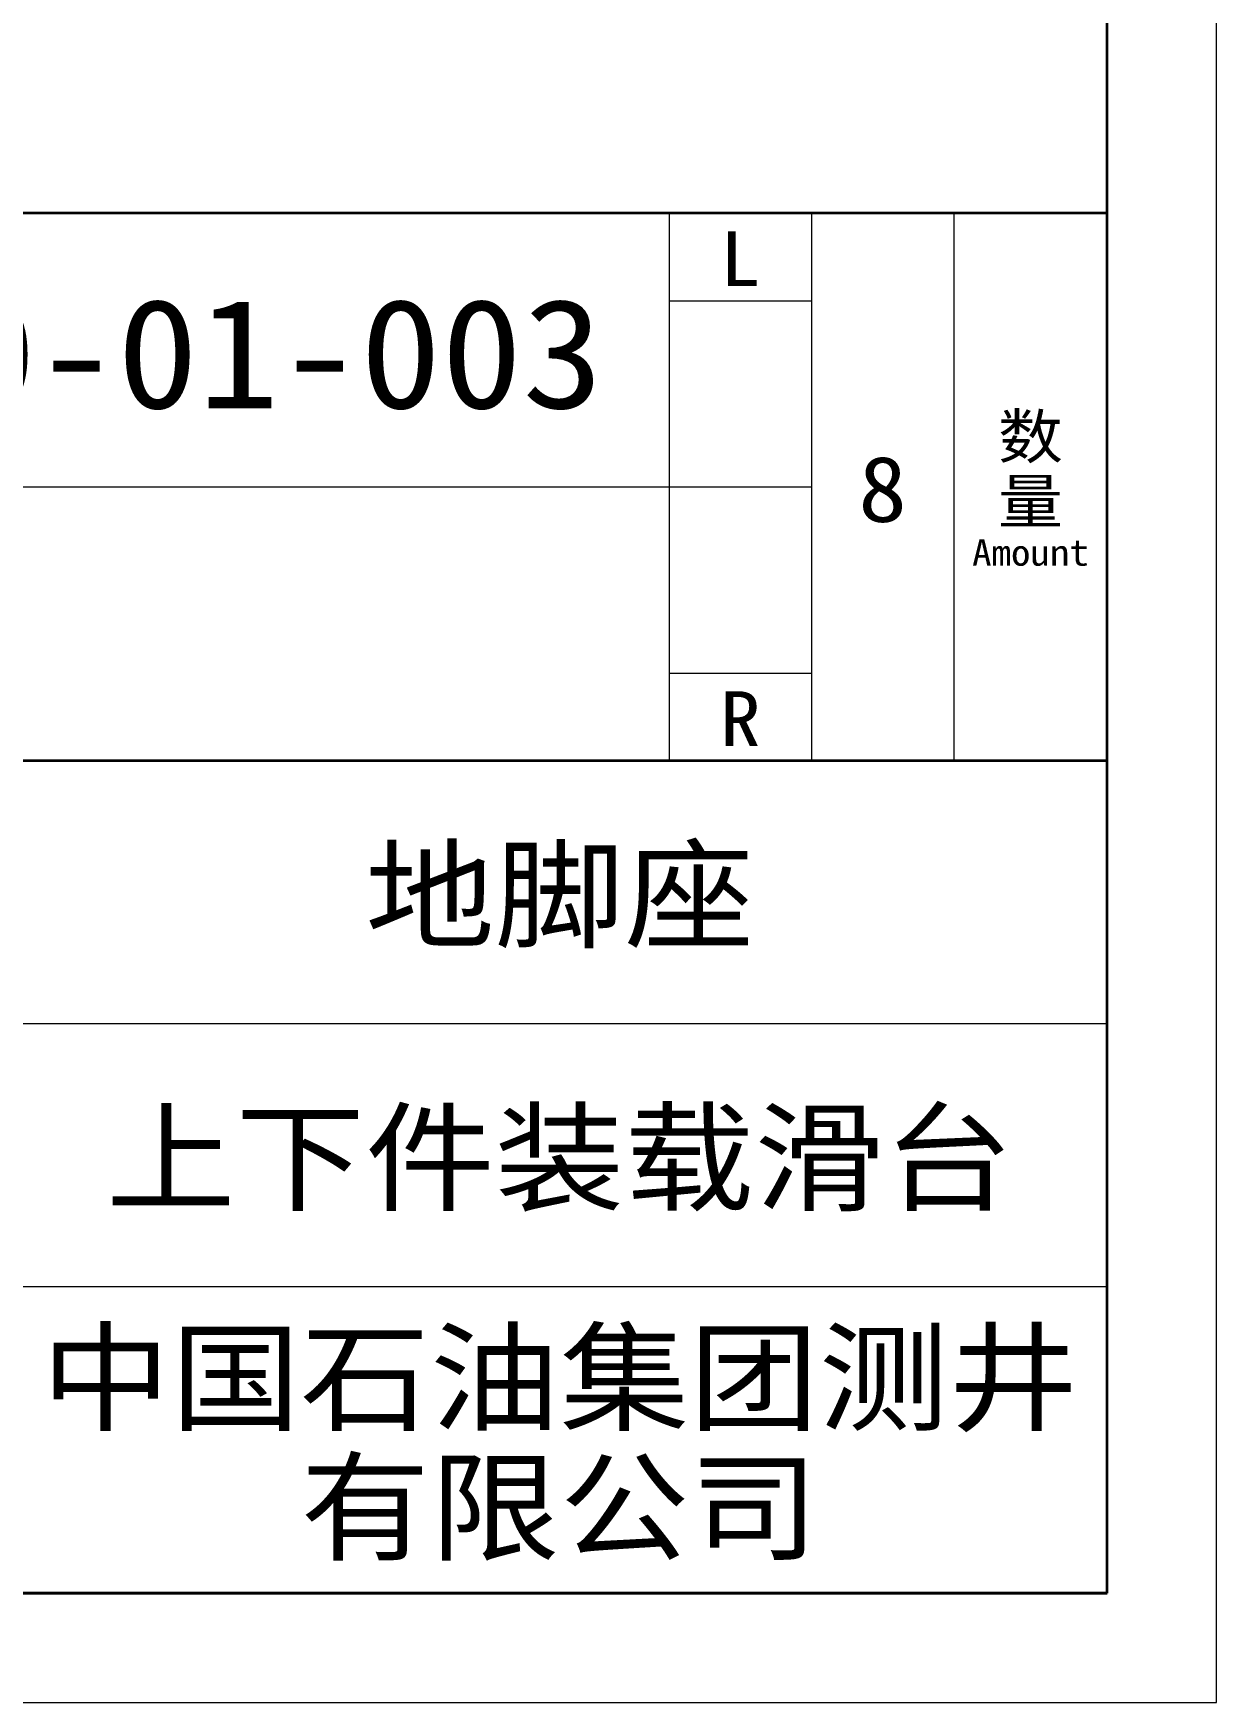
# Model space of a CAD drawing. Extents: x -157 to 67731, y -20850 to 580.
# Drawn here: x 156 to 210, y 0 to 76.2 of the extents above; entities that cross this region are included whole.
import ezdxf
from ezdxf.enums import TextEntityAlignment as Align

# ---------------------------------------------------------------- set-up
doc = ezdxf.new("R2010")
doc.units = 0
doc.layers.get('0').update_dxf_attribs({"lineweight": 13})
doc.layers.add('7', color=7, linetype='Continuous', lineweight=13)
doc.layers.add('__5', color=7, linetype='Continuous', lineweight=13)
doc.styles.get("Standard").update_dxf_attribs({"font": ''})
doc.styles.get('Standard').set_extended_font_data('SimSun')

msp = doc.modelspace()

# ---------------------------------------------------------------- linework, layer by layer
at = {"color": 5, "lineweight": 13}
for p, q in [((210, 0), (210, 297)), ((0, 0), (210, 0))]:
    msp.add_line(p, q, dxfattribs=at)
at = {"color": 7, "lineweight": 35}
for p, q in [((205, 5), (205, 292)), ((205, 68), (25, 68)), ((205, 5), (205, 68)), ((205, 43), (105, 43)), ((25, 5), (205, 5)), ((205, 5), (25, 5))]:
    msp.add_line(p, q, dxfattribs=at)
at = {"color": 7, "lineweight": 13}
for p, q in [((185, 68), (185, 43)), ((191.5, 68), (191.5, 43)), ((198, 68), (198, 43)), ((105, 55.5), (191.5, 55.5)), ((155, 31), (205, 31)), ((25, 19), (205, 19))]:
    msp.add_line(p, q, dxfattribs=at)
at = {"color": 7, "lineweight": 13, "ltscale": 0.1625}
for p, q in [((185, 64), (191.5, 64)), ((185, 47), (191.5, 47))]:
    msp.add_line(p, q, dxfattribs=at)
at = {"color": 7, "lineweight": 5}
msp.add_point((205, 68), dxfattribs=at)

# ---------------------------------------------------------------- texts
at = {"color": 7, "lineweight": 13}
for s, height, p, p2 in [('L', 2.5, (187.3251, 64.6705), (189.1749, 64.6705)), ('数', 2, (200.0202, 56.804), (202.9798, 56.804)), ('量', 2, (200.0202, 53.8445), (202.9798, 53.8445)), ('Amount', 1.2, (198.8364, 51.9023), (204.1636, 51.9023)), ('R', 2.5, (187.3251, 43.6705), (189.1749, 43.6705))]:
    msp.add_text(s, height=height, dxfattribs=at).set_placement(p, p2, align=Align.FIT)
at = {"color": 150, "lineweight": 13}
for s, p, p2 in [('上下件装载滑台', (159.2832, 22.8728), (200.7168, 22.8728)), ('中国石油集团测井', (156.3237, 12.8324), (203.6763, 12.8324)), ('有限公司', (168.1618, 6.9133), (191.8382, 6.9133))]:
    msp.add_text(s, height=4, dxfattribs=at).set_placement(p, p2, align=Align.FIT)
at = {"layer": '7', "color": 5, "lineweight": 13, "width": 1.034681}
msp.add_text('8', height=3, dxfattribs=at).set_placement((193.6402, 53.9046), (195.8598, 53.9046), align=Align.FIT)
at = {"layer": '7', "color": 5, "lineweight": 13}
msp.add_text('地脚座', height=4, dxfattribs=at).set_placement((171.1214, 34.8728), (188.8786, 34.8728), align=Align.FIT)
at = {"layer": '__5', "color": 5, "lineweight": 13}
msp.add_text('MPZS-2001-130-01-003', height=5, dxfattribs=at).set_placement((108.0058, 59.091), (181.9942, 59.091), align=Align.FIT)

doc.saveas('drawing.dxf')
